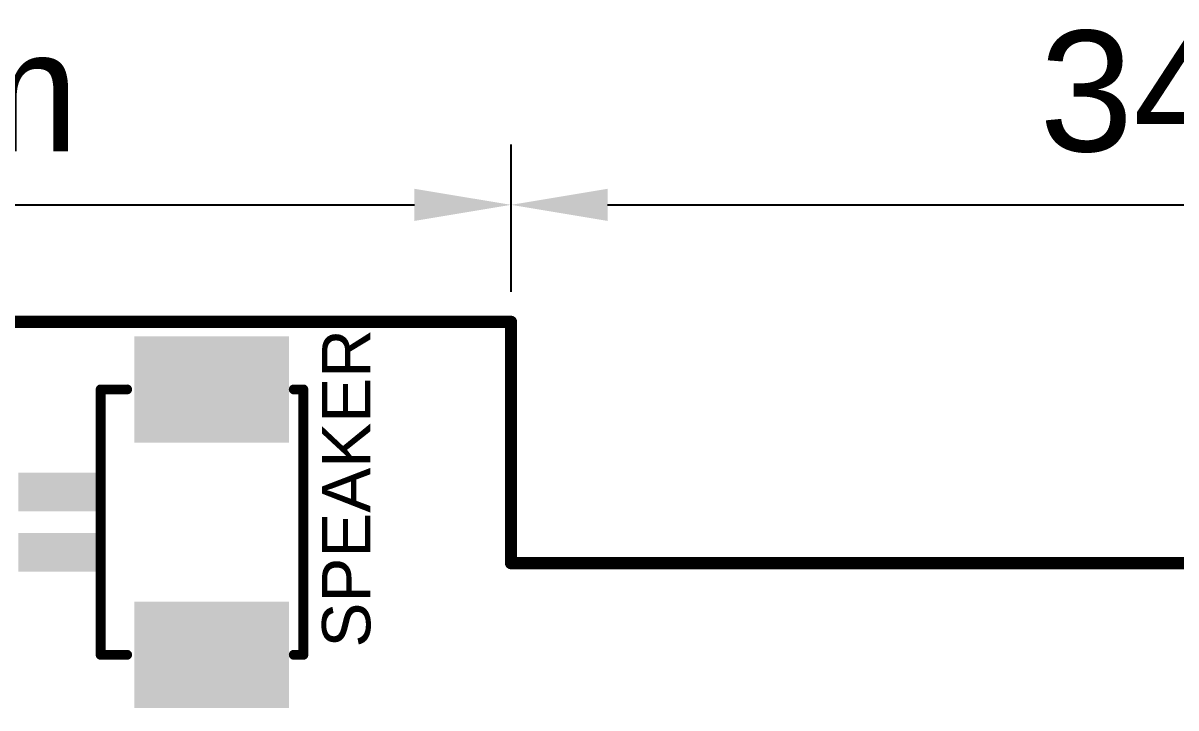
# Model space of a CAD drawing. Header units: millimetres. Extents: x 154 to 268, y 72 to 174.
# Drawn here: x 203.44 to 227.31, y 156.45 to 170.65 of the extents above; entities that cross this region are included whole.
import ezdxf

# ---------------------------------------------------------------- set-up
doc = ezdxf.new("R2010")
doc.units = ezdxf.units.MM
for name, color, linetype in [('Mechanical9', 56, 'Continuous'), ('TopOverlay', 52, 'Continuous'), ('TopPaste', 8, 'Continuous'), ('TopSolder', 216, 'Continuous')]:
    doc.layers.add(name, color=color, linetype=linetype)
doc.styles.get("Standard").update_dxf_attribs({"font": 'arial.ttf'})
doc.dimstyles.new('ISO-25', dxfattribs={"dimtxt": 2.5, "dimasz": 2, "dimexe": 1.25, "dimexo": 0.625, "dimtad": 1, "dimtxsty": 'Standard', "dimcen": 2.5, "dimadec": 0, "dimazin": 0, "dimtfac": 1, "dimtmove": 0, "dimatfit": 3, "dimfxl": 1, "dimarcsym": 0})

# ---------------------------------------------------------------- blocks, each defined once
blk = doc.blocks.new('*D6')
at = {"color": 0, "lineweight": -2}
for p, q in [((183.044, 165.078), (183.044, 168.128)), ((213.544, 165.078), (213.544, 168.128)), ((185.044, 166.878), (211.544, 166.878))]:
    blk.add_line(p, q, dxfattribs=at)
at = {"color": 0}
for points in [[(185.044, 167.211), (185.044, 166.545), (183.044, 166.878)], [(211.544, 167.211), (211.544, 166.545), (213.544, 166.878)]]:
    blk.add_solid(points, dxfattribs=at)
at = {"layer": 'Defpoints', "color": 0}
for p in [(213.544, 166.878), (183.044, 164.453), (213.544, 164.453)]:
    blk.add_point(p, dxfattribs=at)
at = {"color": 0, "insert": (198.294, 169.005), "char_height": 2.5, "attachment_point": 5}
blk.add_mtext('30,5mm', dxfattribs=at)
blk = doc.blocks.new('*D7')
at = {"color": 0, "lineweight": -2}
for p, q in [((213.544, 165.078), (213.544, 168.128)), ((248.044, 165.078), (248.044, 168.128)), ((215.544, 166.878), (246.044, 166.878))]:
    blk.add_line(p, q, dxfattribs=at)
at = {"color": 0}
for points in [[(215.544, 167.211), (215.544, 166.545), (213.544, 166.878)], [(246.044, 167.211), (246.044, 166.545), (248.044, 166.878)]]:
    blk.add_solid(points, dxfattribs=at)
at = {"layer": 'Defpoints', "color": 0}
for p in [(248.044, 166.878), (213.544, 164.453), (248.044, 164.453)]:
    blk.add_point(p, dxfattribs=at)
at = {"color": 0, "insert": (230.794, 169.005), "char_height": 2.5, "attachment_point": 5}
blk.add_mtext('34,5mm', dxfattribs=at)

msp = doc.modelspace()

# ---------------------------------------------------------------- linework, layer by layer
at = {"layer": 'Mechanical9', "const_width": 0.254}
for points in [[(183.044, 164.453), (213.544, 164.453)], [(213.544, 159.453), (213.544, 164.453)], [(213.544, 159.453), (243.544, 159.453)]]:
    msp.add_lwpolyline(points, dxfattribs=at)
at = {"layer": 'Mechanical9', "const_width": 0.127}
for points in [[(213.48, 164.453, 1), (213.607, 164.453, 1)], [(213.48, 164.453, 1), (213.607, 164.453, 1)], [(213.48, 159.453, 1), (213.607, 159.453, 1)], [(213.48, 159.453, 1), (213.607, 159.453, 1)]]:
    msp.add_lwpolyline(points, format="xyb", close=True, dxfattribs=at)
at = {"layer": 'TopOverlay', "const_width": 0.203}
for points in [[(205.044, 157.553), (205.044, 163.053)], [(205.044, 163.053), (205.594, 163.053)], [(209.044, 163.053), (209.244, 163.053)], [(209.244, 157.553), (209.244, 163.053)], [(205.044, 157.553), (205.044, 157.553)], [(205.044, 157.553), (205.594, 157.553)], [(209.044, 157.553), (209.244, 157.553)], [(209.244, 157.553), (209.244, 157.553)]]:
    msp.add_lwpolyline(points, dxfattribs=at)
at = {"layer": 'TopOverlay', "const_width": 0.102}
for points in [[(204.993, 163.053, 1), (205.095, 163.053, 1)], [(204.993, 163.053, 1), (205.095, 163.053, 1)], [(205.543, 163.053, 1), (205.645, 163.053, 1)], [(208.993, 163.053, 1), (209.095, 163.053, 1)], [(209.193, 163.053, 1), (209.295, 163.053, 1)], [(209.193, 163.053, 1), (209.295, 163.053, 1)], [(204.993, 157.553, 1), (205.095, 157.553, 1)], [(204.993, 157.553, 1), (205.095, 157.553, 1)], [(204.993, 157.553, 1), (205.095, 157.553, 1)], [(204.993, 157.553, 1), (205.095, 157.553, 1)], [(205.543, 157.553, 1), (205.645, 157.553, 1)], [(208.993, 157.553, 1), (209.095, 157.553, 1)], [(209.193, 157.553, 1), (209.295, 157.553, 1)], [(209.193, 157.553, 1), (209.295, 157.553, 1)], [(209.193, 157.553, 1), (209.295, 157.553, 1)], [(209.193, 157.553, 1), (209.295, 157.553, 1)]]:
    msp.add_lwpolyline(points, format="xyb", close=True, dxfattribs=at)
at = {"layer": 'TopPaste'}
for points in [[(205.844, 164.053), (205.844, 162.053), (208.844, 164.053), (208.844, 162.053)], [(203.444, 161.228), (203.444, 160.628), (205.044, 161.228), (205.044, 160.628)], [(203.444, 159.978), (203.444, 159.378), (205.044, 159.978), (205.044, 159.378)], [(205.844, 158.553), (205.844, 156.553), (208.844, 158.553), (208.844, 156.553)]]:
    msp.add_solid(points, dxfattribs=at)
at = {"layer": 'TopSolder'}
for points in [[(205.742, 164.155), (205.742, 161.951), (208.945, 164.155), (208.945, 161.951)], [(203.342, 161.33), (203.342, 160.526), (205.145, 161.33), (205.145, 160.526)], [(203.342, 160.08), (203.342, 159.276), (205.145, 160.08), (205.145, 159.276)], [(205.742, 158.655), (205.742, 156.451), (208.945, 158.655), (208.945, 156.451)]]:
    msp.add_solid(points, dxfattribs=at)

# ---------------------------------------------------------------- texts
at = {"layer": 'TopOverlay'}
msp.add_text('SPEAKER', height=1, rotation=90, dxfattribs=at).set_placement((210.63, 157.703))

# ---------------------------------------------------------------- dimensions: what is measured, and where the dimension line sits
for p1, p2, picture, middle in [((183.044, 164.453), (213.544, 164.453), '*D6', (198.294, 169.005)), ((213.544, 164.453), (248.044, 164.453), '*D7', (230.794, 169.005))]:
    dim = msp.add_aligned_dim(p1=p1, p2=p2, distance=2.425, dimstyle='ISO-25', override={"dimpost": 'mm'})
    dim.commit()
    dim.dimension.update_dxf_attribs({"geometry": picture, "text_midpoint": middle})

doc.saveas('drawing.dxf')
